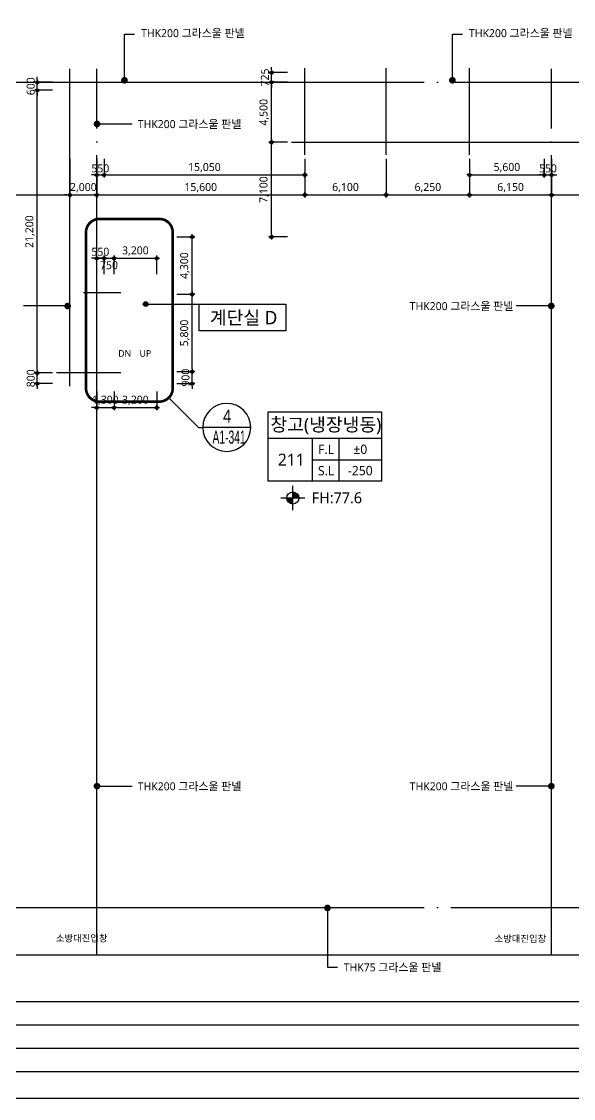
# Model space of a CAD drawing. Header units: millimetres. Extents: x 45782458 to 46215946, y 191740 to 1509539.
# Drawn here: x 46048591 to 46089958, y 767740 to 848507 of the extents above; entities that cross this region are included whole.
import ezdxf
from ezdxf.enums import TextEntityAlignment as Align

# ---------------------------------------------------------------- set-up
doc = ezdxf.new("R2010")
doc.units = ezdxf.units.MM
doc.header["$LTSCALE"] = 1000
doc.header["$MEASUREMENT"] = 0
doc.header["$PDSIZE"] = -10
doc.linetypes.add('CEN', pattern=[62, 60, -1, 0, -1])
doc.linetypes.add('SYM$0$DASHDOT', pattern=[1, 0.5, -0.25, 0, -0.25])
doc.layers.get('0').update_dxf_attribs({"linetype": 'CONTINUOUS'})
doc.layers.get('Defpoints').update_dxf_attribs({"color": 171, "linetype": 'CONTINUOUS'})
for name, color, linetype in [('Center(AR)', 30, 'CEN'), ('DIM', 7, 'CONTINUOUS'), ('LED', 7, 'CONTINUOUS'), ('NDIM', 7, 'CONTINUOUS'), ('SYMBOL', 7, 'CONTINUOUS'), ('TEXT(MIN)', 7, 'CONTINUOUS'), ('TEXT(실명)', 3, 'CONTINUOUS'), ('TEXT-기입', 6, 'CONTINUOUS'), ('TITLE', 7, 'CONTINUOUS'), ('구간정리', 6, 'CONTINUOUS'), ('구간정리-TEXT', 3, 'CONTINUOUS')]:
    doc.layers.add(name, color=color, linetype=linetype)
doc.styles.add('CGS', font='cgse', dxfattribs={"bigfont": 'cgs'})
doc.styles.add('SYM$0$ARIAL', font='arial.ttf')
doc.styles.add('SYM$0$돋움', font='', dxfattribs={"width": 0.9})
doc.styles.add('TE', font='malgun_0.ttf')
doc.styles.add('나눔바른고딕', font='NanumBarunGothic.ttf')
doc.styles.get('SYM$0$돋움').set_extended_font_data('Dotum')
doc.dimstyles.new('BA', dxfattribs={"dimscale": 500, "dimtxt": 3, "dimasz": 1, "dimexe": 1, "dimexo": 5, "dimgap": 0.9, "dimtad": 1, "dimdec": 0, "dimdsep": 46, "dimlunit": 6, "dimtxsty": 'TE', "dimblk": 'DDD', "dimcen": 2.5, "dimclrd": 256, "dimclre": 256, "dimclrt": 3, "dimazin": 2, "dimtfac": 1, "dimtdec": 0, "dimtix": 1, "dimtmove": 2, "dimatfit": 3, "dimldrblk": 'DDD', "dimfxl": 1, "dimtolj": 1, "dimtzin": 0, "dimarcsym": 2})
doc.dimstyles.new('NDIM 1200', dxfattribs={"dimscale": 500, "dimtxt": 3, "dimasz": 1, "dimexe": 2, "dimexo": 2, "dimgap": 1, "dimtad": 1, "dimdec": 0, "dimdsep": 46, "dimtxsty": 'CGS', "dimblk": 'DOT0', "dimcen": 1, "dimdle": 8, "dimclrd": 2, "dimclre": 2, "dimclrt": 2, "dimadec": 0, "dimazin": 0, "dimtfac": 1, "dimtdec": 0, "dimtix": 1, "dimtmove": 2, "dimatfit": 3, "dimldrblk": 'DOT0', "dimfxl": 1, "dimtolj": 1, "dimtzin": 0, "dimlwd": -1, "dimlwe": -1, "dimarcsym": 0})

# ---------------------------------------------------------------- blocks, each defined once
blk = doc.blocks.new('A$C51E23882')
at = {"layer": 'TITLE'}
blk.add_lwpolyline([(8500, 0), (0, 0), (0, 5200), (8500, 5200)], close=True, dxfattribs=at)
for points in [[(8500, 3200), (0, 3200)], [(3300, 3200), (3300, 0)], [(5300, 3200), (5300, 0)], [(3300, 1600), (8500, 1600)]]:
    blk.add_lwpolyline(points, dxfattribs=at)
at = {"layer": 'TITLE', "style": '나눔바른고딕'}
for s, p in [('F.L', (4352, 2378)), ('S.L', (4352, 778))]:
    blk.add_text(s, height=700, dxfattribs=at).set_placement(p, align=Align.MIDDLE)
blk = doc.blocks.new('level')
at = {"layer": 'SYMBOL'}
for p, q in [((0, 4320), (0, -4320)), ((-4320, 0), (4320, 0))]:
    blk.add_line(p, q, dxfattribs=at)
blk.add_circle((0, 0), 2160, dxfattribs=at)
for points in [[(-2160, 0), (0, 2160), (-2127, 381), (-376, 2126)], [(-2127, 381), (-376, 2126), (-2030, 748), (-738, 2029)], [(-2030, 748), (-738, 2029), (-1859, 1104), (-1089, 1863)], [(-1859, 1104), (-1089, 1863), (-1659, 1388), (-1386, 1658)], [(0, -2160), (2160, 0), (381, -2127), (2126, -376)], [(381, -2127), (2126, -376), (748, -2030), (2029, -738)], [(748, -2030), (2029, -738), (1104, -1859), (1863, -1089)], [(1104, -1859), (1863, -1089), (1388, -1659), (1658, -1386)]]:
    blk.add_solid(points, dxfattribs=at)
at = {"layer": 'SYMBOL', "linetype": 'Continuous'}
for points in [[(0, 2160), (-2160, 0), (0, 0)], [(2160, 0), (0, 0), (0, -2160)]]:
    blk.add_solid(points, dxfattribs=at)
blk = doc.blocks.new('A$C31C7260E')
at = {"layer": 'TITLE'}
for points in [[(0, 0), (0, 4000), (13000, 4000), (13000, 0)], [(13000, 0), (0, 0)]]:
    blk.add_lwpolyline(points, dxfattribs=at)
blk = doc.blocks.new('DDD')
at = {"layer": 'DIM', "color": 0}
for p, q in [((-1, 0), (1, 0)), ((0, -1), (0, 1))]:
    blk.add_line(p, q, dxfattribs=at)
for radius in [0.6, 0.3]:
    blk.add_circle((0, 0), radius, dxfattribs=at)
blk = doc.blocks.new('*D789')
at = {"layer": 'Defpoints', "color": 0, "ltscale": 0.4, "transparency": 16777216}
for p in [(46054222, 838501), (46054772, 838501), (46054772, 837001)]:
    blk.add_point(p, dxfattribs=at)
at = {"layer": 'NDIM', "lineweight": -2, "ltscale": 0.4, "transparency": 16777216}
for p, q in [((46054222, 838201), (46054222, 836801)), ((46054772, 838201), (46054772, 836801)), ((46054022, 837001), (46053822, 837001)), ((46054222, 837001), (46054772, 837001)), ((46054972, 837001), (46055172, 837001))]:
    blk.add_line(p, q, dxfattribs=at)
at = {"layer": 'NDIM', "lineweight": -2, "ltscale": 0.4, "transparency": 16777216, "xscale": 200, "yscale": 200, "zscale": 200}
blk.add_blockref('DDD', (46054222, 837001), dxfattribs=at)
at = {"layer": 'NDIM', "lineweight": -2, "ltscale": 0.4, "transparency": 16777216, "xscale": 200, "yscale": 200, "zscale": 200, "rotation": 180}
blk.add_blockref('DDD', (46054772, 837001), dxfattribs=at)
at = {"layer": 'NDIM', "color": 3, "ltscale": 0.4, "transparency": 16777216, "insert": (46054497, 837491), "char_height": 600, "attachment_point": 5, "style": 'TE'}
blk.add_mtext('\\A1;550', dxfattribs=at)
blk = doc.blocks.new('*D791')
at = {"layer": 'Defpoints', "color": 0, "ltscale": 0.4, "transparency": 16777216}
for p in [(46041322, 838501), (46052222, 838501), (46052222, 835501)]:
    blk.add_point(p, dxfattribs=at)
at = {"layer": 'NDIM', "lineweight": -2, "ltscale": 0.4, "transparency": 16777216}
for p, q in [((46041322, 838201), (46041322, 835301)), ((46052222, 838201), (46052222, 835301)), ((46041522, 835501), (46052022, 835501))]:
    blk.add_line(p, q, dxfattribs=at)
at = {"layer": 'NDIM', "lineweight": -2, "ltscale": 0.4, "transparency": 16777216, "xscale": 200, "yscale": 200, "zscale": 200, "rotation": 180}
blk.add_blockref('DDD', (46041322, 835501), dxfattribs=at)
at = {"layer": 'NDIM', "lineweight": -2, "ltscale": 0.4, "transparency": 16777216, "xscale": 200, "yscale": 200, "zscale": 200}
blk.add_blockref('DDD', (46052222, 835501), dxfattribs=at)
at = {"layer": 'NDIM', "color": 3, "ltscale": 0.4, "transparency": 16777216, "insert": (46046772, 836043), "char_height": 600, "attachment_point": 5, "style": 'TE'}
blk.add_mtext('\\A1;10,900', dxfattribs=at)
blk = doc.blocks.new('*D793')
at = {"layer": 'Defpoints', "color": 0, "ltscale": 0.4, "transparency": 16777216}
for p in [(46054772, 838501), (46069822, 838501), (46069822, 837001)]:
    blk.add_point(p, dxfattribs=at)
at = {"layer": 'NDIM', "lineweight": -2, "ltscale": 0.4, "transparency": 16777216}
for p, q in [((46054772, 838201), (46054772, 836801)), ((46069822, 838201), (46069822, 836801)), ((46054972, 837001), (46069622, 837001))]:
    blk.add_line(p, q, dxfattribs=at)
at = {"layer": 'NDIM', "lineweight": -2, "ltscale": 0.4, "transparency": 16777216, "xscale": 200, "yscale": 200, "zscale": 200, "rotation": 180}
blk.add_blockref('DDD', (46054772, 837001), dxfattribs=at)
at = {"layer": 'NDIM', "lineweight": -2, "ltscale": 0.4, "transparency": 16777216, "xscale": 200, "yscale": 200, "zscale": 200}
blk.add_blockref('DDD', (46069822, 837001), dxfattribs=at)
at = {"layer": 'NDIM', "color": 3, "ltscale": 0.4, "transparency": 16777216, "insert": (46062297, 837543), "char_height": 600, "attachment_point": 5, "style": 'TE'}
blk.add_mtext('\\A1;15,050', dxfattribs=at)
blk = doc.blocks.new('*D797')
at = {"layer": 'Defpoints', "color": 0, "ltscale": 0.4, "transparency": 16777216}
for p in [(46052222, 838501), (46054222, 838501), (46054222, 835501)]:
    blk.add_point(p, dxfattribs=at)
at = {"layer": 'NDIM', "lineweight": -2, "ltscale": 0.4, "transparency": 16777216}
for p, q in [((46052222, 838201), (46052222, 835301)), ((46054222, 838201), (46054222, 835301)), ((46052022, 835501), (46051822, 835501)), ((46052222, 835501), (46054222, 835501)), ((46054422, 835501), (46054622, 835501))]:
    blk.add_line(p, q, dxfattribs=at)
at = {"layer": 'NDIM', "lineweight": -2, "ltscale": 0.4, "transparency": 16777216, "xscale": 200, "yscale": 200, "zscale": 200}
blk.add_blockref('DDD', (46052222, 835501), dxfattribs=at)
at = {"layer": 'NDIM', "lineweight": -2, "ltscale": 0.4, "transparency": 16777216, "xscale": 200, "yscale": 200, "zscale": 200, "rotation": 180}
blk.add_blockref('DDD', (46054222, 835501), dxfattribs=at)
at = {"layer": 'NDIM', "color": 3, "ltscale": 0.4, "transparency": 16777216, "insert": (46053222, 836042), "char_height": 600, "attachment_point": 5, "style": 'TE'}
blk.add_mtext('\\A1;2,000', dxfattribs=at)
blk = doc.blocks.new('*D798')
at = {"layer": 'Defpoints', "color": 0, "ltscale": 0.4, "transparency": 16777216}
for p in [(46054222, 838501), (46069822, 838501), (46069822, 835501)]:
    blk.add_point(p, dxfattribs=at)
at = {"layer": 'NDIM', "lineweight": -2, "ltscale": 0.4, "transparency": 16777216}
for p, q in [((46054222, 838201), (46054222, 835301)), ((46069822, 838201), (46069822, 835301)), ((46054422, 835501), (46069622, 835501))]:
    blk.add_line(p, q, dxfattribs=at)
at = {"layer": 'NDIM', "lineweight": -2, "ltscale": 0.4, "transparency": 16777216, "xscale": 200, "yscale": 200, "zscale": 200, "rotation": 180}
blk.add_blockref('DDD', (46054222, 835501), dxfattribs=at)
at = {"layer": 'NDIM', "lineweight": -2, "ltscale": 0.4, "transparency": 16777216, "xscale": 200, "yscale": 200, "zscale": 200}
blk.add_blockref('DDD', (46069822, 835501), dxfattribs=at)
at = {"layer": 'NDIM', "color": 3, "ltscale": 0.4, "transparency": 16777216, "insert": (46062022, 836043), "char_height": 600, "attachment_point": 5, "style": 'TE'}
blk.add_mtext('\\A1;15,600', dxfattribs=at)
blk = doc.blocks.new('*D799')
at = {"layer": 'Defpoints', "color": 0, "ltscale": 0.4, "transparency": 16777216}
for p in [(46069822, 838501), (46075922, 838501), (46075922, 835501)]:
    blk.add_point(p, dxfattribs=at)
at = {"layer": 'NDIM', "lineweight": -2, "ltscale": 0.4, "transparency": 16777216}
for p, q in [((46069822, 838201), (46069822, 835301)), ((46075922, 838201), (46075922, 835301)), ((46070022, 835501), (46075722, 835501))]:
    blk.add_line(p, q, dxfattribs=at)
at = {"layer": 'NDIM', "lineweight": -2, "ltscale": 0.4, "transparency": 16777216, "xscale": 200, "yscale": 200, "zscale": 200, "rotation": 180}
blk.add_blockref('DDD', (46069822, 835501), dxfattribs=at)
at = {"layer": 'NDIM', "lineweight": -2, "ltscale": 0.4, "transparency": 16777216, "xscale": 200, "yscale": 200, "zscale": 200}
blk.add_blockref('DDD', (46075922, 835501), dxfattribs=at)
at = {"layer": 'NDIM', "color": 3, "ltscale": 0.4, "transparency": 16777216, "insert": (46072872, 836043), "char_height": 600, "attachment_point": 5, "style": 'TE'}
blk.add_mtext('\\A1;6,100', dxfattribs=at)
blk = doc.blocks.new('*D800')
at = {"layer": 'Defpoints', "color": 0, "ltscale": 0.4, "transparency": 16777216}
for p in [(46075922, 838501), (46082172, 838501), (46082172, 835501)]:
    blk.add_point(p, dxfattribs=at)
at = {"layer": 'NDIM', "lineweight": -2, "ltscale": 0.4, "transparency": 16777216}
for p, q in [((46075922, 838201), (46075922, 835301)), ((46082172, 838201), (46082172, 835301)), ((46076122, 835501), (46081972, 835501))]:
    blk.add_line(p, q, dxfattribs=at)
at = {"layer": 'NDIM', "lineweight": -2, "ltscale": 0.4, "transparency": 16777216, "xscale": 200, "yscale": 200, "zscale": 200, "rotation": 180}
blk.add_blockref('DDD', (46075922, 835501), dxfattribs=at)
at = {"layer": 'NDIM', "lineweight": -2, "ltscale": 0.4, "transparency": 16777216, "xscale": 200, "yscale": 200, "zscale": 200}
blk.add_blockref('DDD', (46082172, 835501), dxfattribs=at)
at = {"layer": 'NDIM', "color": 3, "ltscale": 0.4, "transparency": 16777216, "insert": (46079047, 836042), "char_height": 600, "attachment_point": 5, "style": 'TE'}
blk.add_mtext('\\A1;6,250', dxfattribs=at)
blk = doc.blocks.new('*D801')
at = {"layer": 'Defpoints', "color": 0, "ltscale": 0.4, "transparency": 16777216}
for p in [(46082172, 838501), (46088322, 838501), (46088322, 835501)]:
    blk.add_point(p, dxfattribs=at)
at = {"layer": 'NDIM', "lineweight": -2, "ltscale": 0.4, "transparency": 16777216}
for p, q in [((46082172, 838201), (46082172, 835301)), ((46088322, 838201), (46088322, 835301)), ((46082372, 835501), (46088122, 835501))]:
    blk.add_line(p, q, dxfattribs=at)
at = {"layer": 'NDIM', "lineweight": -2, "ltscale": 0.4, "transparency": 16777216, "xscale": 200, "yscale": 200, "zscale": 200, "rotation": 180}
blk.add_blockref('DDD', (46082172, 835501), dxfattribs=at)
at = {"layer": 'NDIM', "lineweight": -2, "ltscale": 0.4, "transparency": 16777216, "xscale": 200, "yscale": 200, "zscale": 200}
blk.add_blockref('DDD', (46088322, 835501), dxfattribs=at)
at = {"layer": 'NDIM', "color": 3, "ltscale": 0.4, "transparency": 16777216, "insert": (46085247, 836043), "char_height": 600, "attachment_point": 5, "style": 'TE'}
blk.add_mtext('\\A1;6,150', dxfattribs=at)
blk = doc.blocks.new('*D802')
at = {"layer": 'Defpoints', "color": 0, "ltscale": 0.4, "transparency": 16777216}
for p in [(46082172, 838501), (46087772, 838501), (46087772, 837001)]:
    blk.add_point(p, dxfattribs=at)
at = {"layer": 'NDIM', "lineweight": -2, "ltscale": 0.4, "transparency": 16777216}
for p, q in [((46082172, 838201), (46082172, 836801)), ((46087772, 838201), (46087772, 836801)), ((46082372, 837001), (46087572, 837001))]:
    blk.add_line(p, q, dxfattribs=at)
at = {"layer": 'NDIM', "lineweight": -2, "ltscale": 0.4, "transparency": 16777216, "xscale": 200, "yscale": 200, "zscale": 200, "rotation": 180}
blk.add_blockref('DDD', (46082172, 837001), dxfattribs=at)
at = {"layer": 'NDIM', "lineweight": -2, "ltscale": 0.4, "transparency": 16777216, "xscale": 200, "yscale": 200, "zscale": 200}
blk.add_blockref('DDD', (46087772, 837001), dxfattribs=at)
at = {"layer": 'NDIM', "color": 3, "ltscale": 0.4, "transparency": 16777216, "insert": (46084972, 837542), "char_height": 600, "attachment_point": 5, "style": 'TE'}
blk.add_mtext('\\A1;5,600', dxfattribs=at)
blk = doc.blocks.new('*D803')
at = {"layer": 'Defpoints', "color": 0, "ltscale": 0.4, "transparency": 16777216}
for p in [(46087772, 838501), (46088322, 838501), (46088322, 837001)]:
    blk.add_point(p, dxfattribs=at)
at = {"layer": 'NDIM', "lineweight": -2, "ltscale": 0.4, "transparency": 16777216}
for p, q in [((46087772, 838201), (46087772, 836801)), ((46088322, 838201), (46088322, 836801)), ((46087572, 837001), (46087372, 837001)), ((46087772, 837001), (46088322, 837001)), ((46088522, 837001), (46088722, 837001))]:
    blk.add_line(p, q, dxfattribs=at)
at = {"layer": 'NDIM', "lineweight": -2, "ltscale": 0.4, "transparency": 16777216, "xscale": 200, "yscale": 200, "zscale": 200}
blk.add_blockref('DDD', (46087772, 837001), dxfattribs=at)
at = {"layer": 'NDIM', "lineweight": -2, "ltscale": 0.4, "transparency": 16777216, "xscale": 200, "yscale": 200, "zscale": 200, "rotation": 180}
blk.add_blockref('DDD', (46088322, 837001), dxfattribs=at)
at = {"layer": 'NDIM', "color": 3, "ltscale": 0.4, "transparency": 16777216, "insert": (46088047, 837491), "char_height": 600, "attachment_point": 5, "style": 'TE'}
blk.add_mtext('\\A1;550', dxfattribs=at)
blk = doc.blocks.new('*D804')
at = {"layer": 'Defpoints', "color": 0, "ltscale": 0.4, "transparency": 16777216}
for p in [(46049772, 843351), (46051222, 843351), (46051222, 822151)]:
    blk.add_point(p, dxfattribs=at)
at = {"layer": 'NDIM', "lineweight": -2, "ltscale": 0.4, "transparency": 16777216}
for p, q in [((46050922, 843351), (46049572, 843351)), ((46049772, 822351), (46049772, 843151)), ((46050922, 822151), (46049572, 822151))]:
    blk.add_line(p, q, dxfattribs=at)
at = {"layer": 'NDIM', "lineweight": -2, "ltscale": 0.4, "transparency": 16777216, "xscale": 200, "yscale": 200, "zscale": 200}
for p, rotation in [((46049772, 843351), 90), ((46049772, 822151), 270)]:
    blk.add_blockref('DDD', p, dxfattribs=dict(at, rotation=rotation))
at = {"layer": 'NDIM', "color": 3, "ltscale": 0.4, "transparency": 16777216, "insert": (46049230, 832751), "char_height": 600, "attachment_point": 5, "rotation": 90, "style": 'TE'}
blk.add_mtext('\\A1;21,200', dxfattribs=at)
blk = doc.blocks.new('*D805')
at = {"layer": 'Defpoints', "color": 0, "ltscale": 0.4, "transparency": 16777216}
for p in [(46049772, 822151), (46051222, 822151), (46051222, 821351)]:
    blk.add_point(p, dxfattribs=at)
at = {"layer": 'NDIM', "lineweight": -2, "ltscale": 0.4, "transparency": 16777216}
for p, q in [((46049772, 822351), (46049772, 822551)), ((46050922, 822151), (46049572, 822151)), ((46049772, 821351), (46049772, 822151)), ((46050922, 821351), (46049572, 821351)), ((46049772, 821151), (46049772, 820951))]:
    blk.add_line(p, q, dxfattribs=at)
at = {"layer": 'NDIM', "lineweight": -2, "ltscale": 0.4, "transparency": 16777216, "xscale": 200, "yscale": 200, "zscale": 200}
for p, rotation in [((46049772, 822151), 270), ((46049772, 821351), 90)]:
    blk.add_blockref('DDD', p, dxfattribs=dict(at, rotation=rotation))
at = {"layer": 'NDIM', "color": 3, "ltscale": 0.4, "transparency": 16777216, "insert": (46049282, 821751), "char_height": 600, "attachment_point": 5, "rotation": 90, "style": 'TE'}
blk.add_mtext('\\A1;800', dxfattribs=at)
blk = doc.blocks.new('*D806')
at = {"layer": 'Defpoints', "color": 0, "ltscale": 0.4, "transparency": 16777216}
for p in [(46049772, 843951), (46051222, 843951), (46051222, 843351)]:
    blk.add_point(p, dxfattribs=at)
at = {"layer": 'NDIM', "lineweight": -2, "ltscale": 0.4, "transparency": 16777216}
for p, q in [((46049772, 844151), (46049772, 844351)), ((46050922, 843951), (46049572, 843951)), ((46050922, 843351), (46049572, 843351)), ((46049772, 843351), (46049772, 843951)), ((46049772, 843151), (46049772, 842951))]:
    blk.add_line(p, q, dxfattribs=at)
at = {"layer": 'NDIM', "lineweight": -2, "ltscale": 0.4, "transparency": 16777216, "xscale": 200, "yscale": 200, "zscale": 200}
for p, rotation in [((46049772, 843951), 270), ((46049772, 843351), 90)]:
    blk.add_blockref('DDD', p, dxfattribs=dict(at, rotation=rotation))
at = {"layer": 'NDIM', "color": 3, "ltscale": 0.4, "transparency": 16777216, "insert": (46049282, 843651), "char_height": 600, "attachment_point": 5, "rotation": 90, "style": 'TE'}
blk.add_mtext('\\A1;600', dxfattribs=at)
blk = doc.blocks.new('*D807')
at = {"layer": 'Defpoints', "color": 0, "ltscale": 0.4, "transparency": 16777216}
for p in [(46054222, 821051), (46055522, 821051), (46055522, 819551)]:
    blk.add_point(p, dxfattribs=at)
at = {"layer": 'NDIM', "lineweight": -2, "ltscale": 0.4, "transparency": 16777216}
for p, q in [((46054222, 820751), (46054222, 819351)), ((46055522, 820751), (46055522, 819351)), ((46054022, 819551), (46053822, 819551)), ((46054222, 819551), (46055522, 819551)), ((46055722, 819551), (46055922, 819551))]:
    blk.add_line(p, q, dxfattribs=at)
at = {"layer": 'NDIM', "lineweight": -2, "ltscale": 0.4, "transparency": 16777216, "xscale": 200, "yscale": 200, "zscale": 200}
blk.add_blockref('DDD', (46054222, 819551), dxfattribs=at)
at = {"layer": 'NDIM', "lineweight": -2, "ltscale": 0.4, "transparency": 16777216, "xscale": 200, "yscale": 200, "zscale": 200, "rotation": 180}
blk.add_blockref('DDD', (46055522, 819551), dxfattribs=at)
at = {"layer": 'NDIM', "color": 3, "ltscale": 0.4, "transparency": 16777216, "insert": (46054872, 820093), "char_height": 600, "attachment_point": 5, "style": 'TE'}
blk.add_mtext('\\A1;1,300', dxfattribs=at)
blk = doc.blocks.new('*D808')
at = {"layer": 'Defpoints', "color": 0, "ltscale": 0.4, "transparency": 16777216}
for p in [(46055522, 821051), (46058722, 821051), (46058722, 819551)]:
    blk.add_point(p, dxfattribs=at)
at = {"layer": 'NDIM', "lineweight": -2, "ltscale": 0.4, "transparency": 16777216}
for p, q in [((46055522, 820751), (46055522, 819351)), ((46058722, 820751), (46058722, 819351)), ((46055722, 819551), (46058522, 819551))]:
    blk.add_line(p, q, dxfattribs=at)
at = {"layer": 'NDIM', "lineweight": -2, "ltscale": 0.4, "transparency": 16777216, "xscale": 200, "yscale": 200, "zscale": 200, "rotation": 180}
blk.add_blockref('DDD', (46055522, 819551), dxfattribs=at)
at = {"layer": 'NDIM', "lineweight": -2, "ltscale": 0.4, "transparency": 16777216, "xscale": 200, "yscale": 200, "zscale": 200}
blk.add_blockref('DDD', (46058722, 819551), dxfattribs=at)
at = {"layer": 'NDIM', "color": 3, "ltscale": 0.4, "transparency": 16777216, "insert": (46057122, 820092), "char_height": 600, "attachment_point": 5, "style": 'TE'}
blk.add_mtext('\\A1;3,200', dxfattribs=at)
blk = doc.blocks.new('*D809')
at = {"layer": 'Defpoints', "color": 0, "ltscale": 0.4, "transparency": 16777216}
for p in [(46054772, 830751), (46054222, 829251), (46054772, 829251)]:
    blk.add_point(p, dxfattribs=at)
at = {"layer": 'NDIM', "lineweight": -2, "ltscale": 0.4, "transparency": 16777216}
for p, q in [((46054022, 830751), (46053822, 830751)), ((46054222, 829551), (46054222, 830951)), ((46054222, 830751), (46054772, 830751)), ((46054772, 829551), (46054772, 830951)), ((46054972, 830751), (46055172, 830751))]:
    blk.add_line(p, q, dxfattribs=at)
at = {"layer": 'NDIM', "lineweight": -2, "ltscale": 0.4, "transparency": 16777216, "xscale": 200, "yscale": 200, "zscale": 200}
blk.add_blockref('DDD', (46054222, 830751), dxfattribs=at)
at = {"layer": 'NDIM', "lineweight": -2, "ltscale": 0.4, "transparency": 16777216, "xscale": 200, "yscale": 200, "zscale": 200, "rotation": 180}
blk.add_blockref('DDD', (46054772, 830751), dxfattribs=at)
at = {"layer": 'NDIM', "color": 3, "ltscale": 0.4, "transparency": 16777216, "insert": (46054497, 831241), "char_height": 600, "attachment_point": 5, "style": 'TE'}
blk.add_mtext('\\A1;550', dxfattribs=at)
blk = doc.blocks.new('*D810')
at = {"layer": 'Defpoints', "color": 0, "ltscale": 0.4, "transparency": 16777216}
for p in [(46058722, 830751), (46055522, 829251), (46058722, 829251)]:
    blk.add_point(p, dxfattribs=at)
at = {"layer": 'NDIM', "lineweight": -2, "ltscale": 0.4, "transparency": 16777216}
for p, q in [((46055522, 829551), (46055522, 830951)), ((46055722, 830751), (46058522, 830751)), ((46058722, 829551), (46058722, 830951))]:
    blk.add_line(p, q, dxfattribs=at)
at = {"layer": 'NDIM', "lineweight": -2, "ltscale": 0.4, "transparency": 16777216, "xscale": 200, "yscale": 200, "zscale": 200, "rotation": 180}
blk.add_blockref('DDD', (46055522, 830751), dxfattribs=at)
at = {"layer": 'NDIM', "lineweight": -2, "ltscale": 0.4, "transparency": 16777216, "xscale": 200, "yscale": 200, "zscale": 200}
blk.add_blockref('DDD', (46058722, 830751), dxfattribs=at)
at = {"layer": 'NDIM', "color": 3, "ltscale": 0.4, "transparency": 16777216, "insert": (46057122, 831292), "char_height": 600, "attachment_point": 5, "style": 'TE'}
blk.add_mtext('\\A1;3,200', dxfattribs=at)
blk = doc.blocks.new('*D811')
at = {"layer": 'Defpoints', "color": 0, "ltscale": 0.4, "transparency": 16777216}
for p in [(46055522, 830751), (46054772, 829251), (46055522, 829251)]:
    blk.add_point(p, dxfattribs=at)
at = {"layer": 'NDIM', "lineweight": -2, "ltscale": 0.4, "transparency": 16777216}
for p, q in [((46054572, 830751), (46054372, 830751)), ((46054772, 829551), (46054772, 830951)), ((46054772, 830751), (46055522, 830751)), ((46055522, 829551), (46055522, 830951)), ((46055722, 830751), (46055922, 830751))]:
    blk.add_line(p, q, dxfattribs=at)
at = {"layer": 'NDIM', "lineweight": -2, "ltscale": 0.4, "transparency": 16777216, "xscale": 200, "yscale": 200, "zscale": 200}
blk.add_blockref('DDD', (46054772, 830751), dxfattribs=at)
at = {"layer": 'NDIM', "lineweight": -2, "ltscale": 0.4, "transparency": 16777216, "xscale": 200, "yscale": 200, "zscale": 200, "rotation": 180}
blk.add_blockref('DDD', (46055522, 830751), dxfattribs=at)
at = {"layer": 'NDIM', "color": 3, "ltscale": 0.4, "transparency": 16777216, "insert": (46055147, 830230), "char_height": 600, "attachment_point": 5, "style": 'TE'}
blk.add_mtext('\\A1;750', dxfattribs=at)
blk = doc.blocks.new('*D812')
at = {"layer": 'Defpoints', "color": 0, "ltscale": 0.4, "transparency": 16777216}
for p in [(46059922, 828051), (46061372, 828051), (46059922, 822251)]:
    blk.add_point(p, dxfattribs=at)
at = {"layer": 'NDIM', "lineweight": -2, "ltscale": 0.4, "transparency": 16777216}
for p, q in [((46060222, 828051), (46061572, 828051)), ((46061372, 822451), (46061372, 827851)), ((46060222, 822251), (46061572, 822251))]:
    blk.add_line(p, q, dxfattribs=at)
at = {"layer": 'NDIM', "lineweight": -2, "ltscale": 0.4, "transparency": 16777216, "xscale": 200, "yscale": 200, "zscale": 200}
for p, rotation in [((46061372, 828051), 90), ((46061372, 822251), 270)]:
    blk.add_blockref('DDD', p, dxfattribs=dict(at, rotation=rotation))
at = {"layer": 'NDIM', "color": 3, "ltscale": 0.4, "transparency": 16777216, "insert": (46060832, 825151), "char_height": 600, "attachment_point": 5, "rotation": 90, "style": 'TE'}
blk.add_mtext('\\A1;5,800', dxfattribs=at)
blk = doc.blocks.new('*D813')
at = {"layer": 'Defpoints', "color": 0, "ltscale": 0.4, "transparency": 16777216}
for p in [(46059922, 822251), (46061372, 822251), (46059922, 821351)]:
    blk.add_point(p, dxfattribs=at)
at = {"layer": 'NDIM', "lineweight": -2, "ltscale": 0.4, "transparency": 16777216}
for p, q in [((46060222, 822251), (46061572, 822251)), ((46061372, 822451), (46061372, 822651)), ((46061372, 821351), (46061372, 822251)), ((46060222, 821351), (46061572, 821351)), ((46061372, 821151), (46061372, 820951))]:
    blk.add_line(p, q, dxfattribs=at)
at = {"layer": 'NDIM', "lineweight": -2, "ltscale": 0.4, "transparency": 16777216, "xscale": 200, "yscale": 200, "zscale": 200}
for p, rotation in [((46061372, 822251), 270), ((46061372, 821351), 90)]:
    blk.add_blockref('DDD', p, dxfattribs=dict(at, rotation=rotation))
at = {"layer": 'NDIM', "color": 3, "ltscale": 0.4, "transparency": 16777216, "insert": (46060882, 821801), "char_height": 600, "attachment_point": 5, "rotation": 90, "style": 'TE'}
blk.add_mtext('\\A1;900', dxfattribs=at)
blk = doc.blocks.new('*D814')
at = {"layer": 'Defpoints', "color": 0, "ltscale": 0.4, "transparency": 16777216}
for p in [(46059922, 832351), (46061372, 832351), (46059922, 828051)]:
    blk.add_point(p, dxfattribs=at)
at = {"layer": 'NDIM', "lineweight": -2, "ltscale": 0.4, "transparency": 16777216}
for p, q in [((46060222, 832351), (46061572, 832351)), ((46061372, 828251), (46061372, 832151)), ((46060222, 828051), (46061572, 828051))]:
    blk.add_line(p, q, dxfattribs=at)
at = {"layer": 'NDIM', "lineweight": -2, "ltscale": 0.4, "transparency": 16777216, "xscale": 200, "yscale": 200, "zscale": 200}
for p, rotation in [((46061372, 832351), 90), ((46061372, 828051), 270)]:
    blk.add_blockref('DDD', p, dxfattribs=dict(at, rotation=rotation))
at = {"layer": 'NDIM', "color": 3, "ltscale": 0.4, "transparency": 16777216, "insert": (46060832, 830201), "char_height": 600, "attachment_point": 5, "rotation": 90, "style": 'TE'}
blk.add_mtext('\\A1;4,300', dxfattribs=at)
blk = doc.blocks.new('*D815')
at = {"layer": 'Defpoints', "color": 0, "ltscale": 0.4, "transparency": 16777216}
for p in [(46067322, 843951), (46068822, 843951), (46068822, 839451)]:
    blk.add_point(p, dxfattribs=at)
at = {"layer": 'NDIM', "lineweight": -2, "ltscale": 0.4, "transparency": 16777216}
for p, q in [((46068522, 843951), (46067122, 843951)), ((46067322, 839651), (46067322, 843751)), ((46068522, 839451), (46067122, 839451))]:
    blk.add_line(p, q, dxfattribs=at)
at = {"layer": 'NDIM', "lineweight": -2, "ltscale": 0.4, "transparency": 16777216, "xscale": 200, "yscale": 200, "zscale": 200}
for p, rotation in [((46067322, 843951), 90), ((46067322, 839451), 270)]:
    blk.add_blockref('DDD', p, dxfattribs=dict(at, rotation=rotation))
at = {"layer": 'NDIM', "color": 3, "ltscale": 0.4, "transparency": 16777216, "insert": (46066782, 841701), "char_height": 600, "attachment_point": 5, "rotation": 90, "style": 'TE'}
blk.add_mtext('\\A1;4,500', dxfattribs=at)
blk = doc.blocks.new('*D816')
at = {"layer": 'Defpoints', "color": 0, "ltscale": 0.4, "transparency": 16777216}
for p in [(46067322, 839451), (46068822, 839451), (46068822, 832351)]:
    blk.add_point(p, dxfattribs=at)
at = {"layer": 'NDIM', "lineweight": -2, "ltscale": 0.4, "transparency": 16777216}
for p, q in [((46068522, 839451), (46067122, 839451)), ((46067322, 832551), (46067322, 839251)), ((46068522, 832351), (46067122, 832351))]:
    blk.add_line(p, q, dxfattribs=at)
at = {"layer": 'NDIM', "lineweight": -2, "ltscale": 0.4, "transparency": 16777216, "xscale": 200, "yscale": 200, "zscale": 200}
for p, rotation in [((46067322, 839451), 90), ((46067322, 832351), 270)]:
    blk.add_blockref('DDD', p, dxfattribs=dict(at, rotation=rotation))
at = {"layer": 'NDIM', "color": 3, "ltscale": 0.4, "transparency": 16777216, "insert": (46066780, 835901), "char_height": 600, "attachment_point": 5, "rotation": 90, "style": 'TE'}
blk.add_mtext('\\A1;7,100', dxfattribs=at)
blk = doc.blocks.new('*D817')
at = {"layer": 'Defpoints', "color": 0, "ltscale": 0.4, "transparency": 16777216}
for p in [(46067322, 844676), (46068822, 844676), (46068822, 843951)]:
    blk.add_point(p, dxfattribs=at)
at = {"layer": 'NDIM', "lineweight": -2, "ltscale": 0.4, "transparency": 16777216}
for p, q in [((46067322, 844876), (46067322, 845076)), ((46068522, 844676), (46067122, 844676)), ((46067322, 843951), (46067322, 844676)), ((46068522, 843951), (46067122, 843951)), ((46067322, 843751), (46067322, 843551))]:
    blk.add_line(p, q, dxfattribs=at)
at = {"layer": 'NDIM', "lineweight": -2, "ltscale": 0.4, "transparency": 16777216, "xscale": 200, "yscale": 200, "zscale": 200}
for p, rotation in [((46067322, 844676), 270), ((46067322, 843951), 90)]:
    blk.add_blockref('DDD', p, dxfattribs=dict(at, rotation=rotation))
at = {"layer": 'NDIM', "color": 3, "ltscale": 0.4, "transparency": 16777216, "insert": (46066832, 844314), "char_height": 600, "attachment_point": 5, "rotation": 90, "style": 'TE'}
blk.add_mtext('\\A1;725', dxfattribs=at)
blk = doc.blocks.new('*D818')
at = {"layer": 'Defpoints', "color": 0, "ltscale": 0.4, "transparency": 16777216}
for p in [(46088322, 838501), (46094422, 838501), (46094422, 835501)]:
    blk.add_point(p, dxfattribs=at)
at = {"layer": 'NDIM', "lineweight": -2, "ltscale": 0.4, "transparency": 16777216}
for p, q in [((46088322, 838201), (46088322, 835301)), ((46094422, 838201), (46094422, 835301)), ((46088522, 835501), (46094222, 835501))]:
    blk.add_line(p, q, dxfattribs=at)
at = {"layer": 'NDIM', "lineweight": -2, "ltscale": 0.4, "transparency": 16777216, "xscale": 200, "yscale": 200, "zscale": 200, "rotation": 180}
blk.add_blockref('DDD', (46088322, 835501), dxfattribs=at)
at = {"layer": 'NDIM', "lineweight": -2, "ltscale": 0.4, "transparency": 16777216, "xscale": 200, "yscale": 200, "zscale": 200}
blk.add_blockref('DDD', (46094422, 835501), dxfattribs=at)
at = {"layer": 'NDIM', "color": 3, "ltscale": 0.4, "transparency": 16777216, "insert": (46091372, 836043), "char_height": 600, "attachment_point": 5, "style": 'TE'}
blk.add_mtext('\\A1;6,100', dxfattribs=at)
blk = doc.blocks.new('DOT0')
blk.add_line((-3, 0), (3, 0))
at = {"color": 6}
blk.add_circle((0, 0), 0.75, dxfattribs=at)
blk = doc.blocks.new('SYM$0$det-tar-wi')
at = {"layer": '구간정리', "ltscale": 0.2}
blk.add_line((0, 0), (11, 0), dxfattribs=at)
blk.add_circle((5.5, 0), 5.5, dxfattribs=at)
at = {"layer": '구간정리-TEXT', "color": 3, "style": 'SYM$0$ARIAL'}
blk.add_attdef('2', text='', height=3, dxfattribs=at).set_placement((5.5, 2.58), align=Align.MIDDLE_CENTER)
at = {"layer": '구간정리-TEXT', "color": 3, "style": 'SYM$0$ARIAL', "width": 0.6}
blk.add_attdef('A1.00', text='', height=3, dxfattribs=at).set_placement((5.57, -2.22), align=Align.MIDDLE_CENTER)

msp = doc.modelspace()

# ---------------------------------------------------------------- hatches: boundary and pattern name
at = {"layer": 'LED'}
h = msp.add_hatch(color=256, dxfattribs=at)
h.dxf.hatch_style = 1
edge = h.paths.add_edge_path()
edge.add_arc((46057897.3, 827316.3), 180, 180, 540, ccw=False)

# ---------------------------------------------------------------- linework, layer by layer
at = {"ltscale": 10000}
msp.add_lwpolyline([(46057897.3, 827316.3), (46061897.3, 827316.3)], dxfattribs=at)
at = {"layer": 'Center(AR)'}
for p, q in [((46052222.3, 821151.3), (46052222.3, 844951.3)), ((46054222.3, 778490.2), (46054222.3, 844951.3)), ((46069822.3, 838501.3), (46069822.3, 845001.3)), ((46075922.3, 838501.3), (46075922.3, 845001.3)), ((46082172.3, 838501.3), (46082172.3, 845001.3)), ((46088322.3, 778490.2), (46088322.3, 844951.3)), ((46018772.3, 843951.3), (46129397.3, 843951.3)), ((46068822.3, 839451.3), (46095497.3, 839451.3)), ((46018772.3, 782063.8), (46121822.3, 782063.8))]:
    msp.add_line(p, q, dxfattribs=at)
at = {"layer": 'Center(AR)', "ltscale": 10000}
for p, q in [((46056022.3, 828151.3), (46053222.3, 828151.3)), ((46056022.3, 822151.3), (46051222.3, 822151.3))]:
    msp.add_line(p, q, dxfattribs=at)
at = {"layer": 'Defpoints'}
for points in [[(46182972.3, 767740.2), (46006272.3, 767740.2), (46006272.3, 905440.2), (46182972.3, 905440.2)], [(46180972.3, 769740.2), (46010022.3, 769740.2), (46010022.3, 903440.2), (46180972.3, 903440.2)], [(46179222.3, 771490.2), (46011772.3, 771490.2), (46011772.3, 901690.2), (46179222.3, 901690.2)], [(46177472.3, 773240.2), (46013522.3, 773240.2), (46013522.3, 899940.2), (46177472.3, 899940.2)], [(46175722.3, 774990.2), (46015272.3, 774990.2), (46015272.3, 898190.2), (46175722.3, 898190.2)], [(46172222.3, 778490.2), (46018772.3, 778490.2), (46018772.3, 894690.2), (46172222.3, 894690.2)], [(46143042.2, 778490.2), (46018772.3, 778490.2), (46018772.3, 894690.2), (46143042.2, 894690.2)]]:
    msp.add_lwpolyline(points, close=True, dxfattribs=at)
at = {"layer": 'LED', "ltscale": 10000}
for p, q in [((46056303.5, 847563.8), (46057057.6, 847563.8)), ((46080883.3, 847563.8), (46081637.4, 847563.8)), ((46071521.1, 777589.7), (46072275.2, 777589.7))]:
    msp.add_line(p, q, dxfattribs=at)
at = {"layer": 'LED'}
msp.add_circle((46057897.3, 827316.3), 180, dxfattribs=at)
at = {"layer": '구간정리', "linetype": 'SYM$0$DASHDOT', "ltscale": 2, "const_width": 200}
msp.add_lwpolyline([(46054422.3, 820001.3), (46058922.3, 820001.3, 0.4142136), (46059922.3, 821001.3), (46059922.3, 832701.3, 0.4142136), (46058922.3, 833701.3), (46054422.3, 833701.3, 0.4142136), (46053422.3, 832701.3), (46053422.3, 821001.3, 0.4142136)], format="xyb", close=True, dxfattribs=at)
at = {"layer": '구간정리', "ltscale": 0.2}
msp.add_lwpolyline([(46059629.4, 820294.2), (46061856.8, 818066.8), (46062172.3, 818066.8)], dxfattribs=at)

# ---------------------------------------------------------------- block references
at = {"xscale": 0.5, "yscale": 0.5, "zscale": 0.5}
msp.add_blockref('A$C31C7260E', (46061897.3, 825316.3), dxfattribs=at)
msp.add_blockref('A$C51E23882', (46067065.9, 814041.5))
at = {"layer": 'SYMBOL', "xscale": 0.210048437524453, "yscale": 0.210048437524453, "zscale": 0.210048437524453, "rotation": 90}
msp.add_blockref('level', (46068922.7, 812775.2), dxfattribs=at)
at = {"layer": '구간정리'}
ref = msp.add_blockref('SYM$0$det-tar-wi', (46065772.3, 818066.8), dxfattribs=dict(at, xscale=-327.2727272727273, yscale=327.2727272727273, zscale=327.2727272727273))
ref.add_attrib('A1.00', 'A1-341', dxfattribs={"layer": '구간정리-TEXT', "color": 3, "height": 981.82, "style": 'SYM$0$돋움', "width": 0.6}).set_placement((46064146.9, 817339.2), align=Align.MIDDLE_CENTER)
ref.add_attrib('2', '4', dxfattribs={"layer": '구간정리-TEXT', "color": 3, "height": 981.8, "style": 'SYM$0$돋움', "width": 0.9}).set_placement((46063999.9, 818912.3), align=Align.MIDDLE_CENTER)

# ---------------------------------------------------------------- texts
at = {"layer": 'SYMBOL', "style": '나눔바른고딕'}
msp.add_text('FH:77.6', height=825, dxfattribs=at).set_placement((46070340.6, 812377.1))
at = {"layer": 'TEXT(MIN)', "style": '나눔바른고딕'}
for s, p in [('THK200 그라스울 판넬', (46065313.2, 847636.1)), ('THK200 그라스울 판넬', (46089892.9, 847636.1)), ('THK200 그라스울 판넬', (46065063.6, 840813.9)), ('THK200 그라스울 판넬', (46085449.1, 827163)), ('THK200 그라스울 판넬', (46065063.6, 791149.2)), ('THK200 그라스울 판넬', (46085449.1, 791149.2)), ('THK75 그라스울 판넬', (46080056.4, 777572.3))]:
    msp.add_text(s, height=600, dxfattribs=at).set_placement(p, align=Align.MIDDLE_RIGHT)
for s, p in [('DN', (46056324.3, 823614.6)), ('UP', (46057874.3, 823614.6))]:
    msp.add_text(s, height=500, dxfattribs=at).set_placement(p, align=Align.MIDDLE_CENTER)
for p in [(46051168.5, 779755.3, 0), (46084052.5, 779729.1, 0)]:
    msp.add_text('소방대진입창', height=500, dxfattribs=at).set_placement(p, align=Align.MIDDLE_LEFT)
at = {"layer": 'TEXT(실명)', "style": '나눔바른고딕'}
for s, p in [('계단실 D', (46065235, 826310.5)), ('창고(냉장냉동)', (46071403.6, 818235.6))]:
    msp.add_text(s, height=1000, dxfattribs=at).set_placement(p, align=Align.MIDDLE)
at = {"layer": 'TEXT-기입', "style": '나눔바른고딕'}
for s, height, p in [('±0', 700, (46073982, 816429.4)), ('211', 900, (46068807.1, 815654.8)), ('-250', 700, (46073982, 814829.4))]:
    msp.add_text(s, height=height, dxfattribs=at).set_placement(p, align=Align.MIDDLE)

# ---------------------------------------------------------------- dimensions: what is measured, and where the dimension line sits
at = {"layer": 'NDIM', "ltscale": 0.4}
for base, p1, p2, picture, middle in [((46067322.3, 844676.3), (46068822.3, 843951.3), (46068822.3, 844676.3), '*D817', (46066832.3, 844313.8)), ((46049772.3, 843951.3), (46051222.3, 843351.3), (46051222.3, 843951.3), '*D806', (46049282.3, 843651.3)), ((46067322.3, 843951.3), (46068822.3, 839451.3), (46068822.3, 843951.3), '*D815', (46066782, 841701.3)), ((46049772.3, 843351.3), (46051222.3, 822151.3), (46051222.3, 843351.3), '*D804', (46049230.4, 832751.3)), ((46067322.3, 839451.3), (46068822.3, 832351.3), (46068822.3, 839451.3), '*D816', (46066780.4, 835901.3)), ((46061372.3, 832351.3), (46059922.3, 828051.3), (46059922.3, 832351.3), '*D814', (46060832, 830201.3)), ((46061372.3, 828051.3), (46059922.3, 822251.3), (46059922.3, 828051.3), '*D812', (46060832, 825151.3)), ((46049772.3, 822151.3), (46051222.3, 821351.3), (46051222.3, 822151.3), '*D805', (46049282.3, 821751.3)), ((46061372.3, 822251.3), (46059922.3, 821351.3), (46059922.3, 822251.3), '*D813', (46060882.3, 821801.3))]:
    dim = msp.add_linear_dim(base=base, p1=p1, p2=p2, angle=90, dimstyle='BA', override={"dimscale": 200, "dimexo": 1.5}, dxfattribs=at)
    dim.commit()
    dim.dimension.update_dxf_attribs({"geometry": picture, "text_midpoint": middle})
for base, p1, p2, picture, middle in [((46052222.3, 835501.3), (46041322.3, 838501.3), (46052222.3, 838501.3), '*D791', (46046772.3, 836043.3)), ((46054222.3, 835501.3), (46052222.3, 838501.3), (46054222.3, 838501.3), '*D797', (46053222.3, 836041.7)), ((46054772.3, 837001.3), (46054222.3, 838501.3), (46054772.3, 838501.3), '*D789', (46054497.3, 837491.3)), ((46069822.3, 835501.3), (46054222.3, 838501.3), (46069822.3, 838501.3), '*D798', (46062022.3, 836043.3)), ((46069822.3, 837001.3), (46054772.3, 838501.3), (46069822.3, 838501.3), '*D793', (46062297.3, 837543.3)), ((46075922.3, 835501.3), (46069822.3, 838501.3), (46075922.3, 838501.3), '*D799', (46072872.3, 836043.3)), ((46082172.3, 835501.3), (46075922.3, 838501.3), (46082172.3, 838501.3), '*D800', (46079047.3, 836041.7)), ((46088322.3, 835501.3), (46082172.3, 838501.3), (46088322.3, 838501.3), '*D801', (46085247.3, 836043.3)), ((46087772.3, 837001.3), (46082172.3, 838501.3), (46087772.3, 838501.3), '*D802', (46084972.3, 837541.7)), ((46088322.3, 837001.3), (46087772.3, 838501.3), (46088322.3, 838501.3), '*D803', (46088047.3, 837491.3)), ((46094422.3, 835501.3), (46088322.3, 838501.3), (46094422.3, 838501.3), '*D818', (46091372.3, 836043.3)), ((46054772.3, 830751.3), (46054222.3, 829251.3), (46054772.3, 829251.3), '*D809', (46054497.3, 831241.3)), ((46058722.3, 830751.3), (46055522.3, 829251.3), (46058722.3, 829251.3), '*D810', (46057122.3, 831291.7)), ((46055522.3, 819551.3), (46054222.3, 821051.3), (46055522.3, 821051.3), '*D807', (46054872.3, 820093.3)), ((46058722.3, 819551.3), (46055522.3, 821051.3), (46058722.3, 821051.3), '*D808', (46057122.3, 820091.7))]:
    dim = msp.add_linear_dim(base=base, p1=p1, p2=p2, dimstyle='BA', override={"dimscale": 200, "dimexo": 1.5}, dxfattribs=at)
    dim.commit()
    dim.dimension.update_dxf_attribs({"geometry": picture, "text_midpoint": middle})
dim = msp.add_linear_dim(base=(46055522.3, 830751.3), p1=(46054772.3, 829251.3), p2=(46055522.3, 829251.3), dimstyle='BA', override={"dimscale": 200, "dimexo": 1.5}, dxfattribs=at)
dim.commit()
dim.dimension.update_dxf_attribs({"geometry": '*D811', "text_midpoint": (46055147.3, 830229.9), "dimtype": 160})

# ---------------------------------------------------------------- leaders
at = {"layer": 'LED', "ltscale": 10000}
for points in [[(46056303.5, 844101.3), (46056303.5, 847563.8)], [(46080883.3, 844101.3), (46080883.3, 847563.8)], [(46054247.3, 840826.2), (46056872.9, 840826.2)], [(46052047.3, 827175.2), (46048731.2, 827175.2)], [(46088297.3, 827175.2), (46085671.7, 827175.2)], [(46054247.3, 791161.4), (46056872.9, 791161.4)], [(46088297.3, 791161.4), (46085671.7, 791161.4)], [(46071521.1, 782026.3), (46071521.1, 777589.7)]]:
    msp.add_leader(points, dimstyle='NDIM 1200', override={"dimasz": 1, "dimtad": 0, "dimclrd": 256, "dimldrblk": 'Dot'}, dxfattribs=at)

doc.saveas('drawing.dxf')
